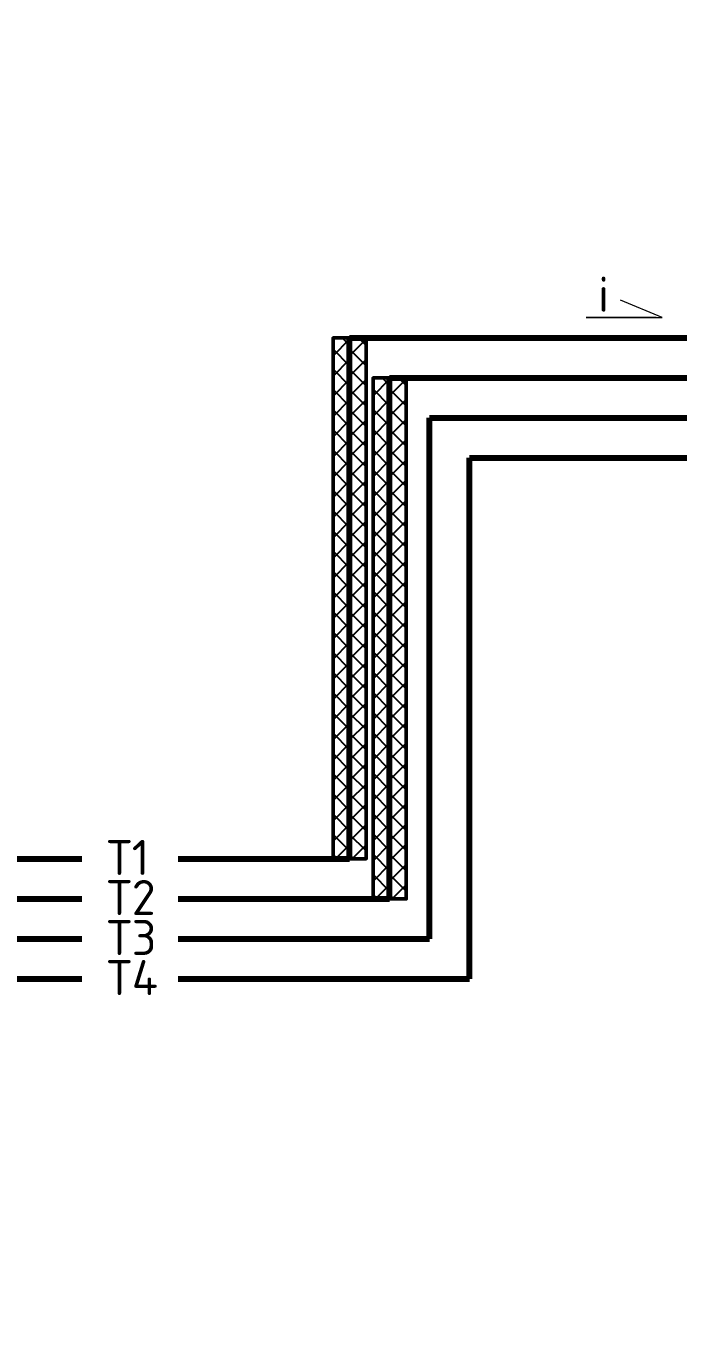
# Model space of a CAD drawing. Header units: metres. Extents: x 1642 to 8476, y 831 to 5441.
# Drawn here: x 3088.4 to 3153.7, y 1312.7 to 1442.1 of the extents above; entities that cross this region are included whole.
import ezdxf

# ---------------------------------------------------------------- set-up
doc = ezdxf.new("R2010")
doc.units = ezdxf.units.M
for name, color, linetype, lineweight in [('7 тонкие', 7, 'Continuous', 20), ('Объекты проект.', 1, 'Continuous', 80), ('Размерный', 4, 'Continuous', 30)]:
    doc.layers.add(name, color=color, linetype=linetype, lineweight=lineweight)
doc.styles.add('-ISOCPEUR-', font='isocpeur.ttf')

msp = doc.modelspace()

# ---------------------------------------------------------------- hatches: boundary and pattern name
h = msp.add_hatch()
h.set_pattern_fill('ANSI37', color=256, scale=0.45)
h.set_pattern_definition([(45, (811.0064, -642.427), (-1.0102788, 1.0102788), []), (135, (811.0064, -642.427), (-1.0102788, -1.0102788), [])])
h.paths.add_polyline_path([(3120.819, 1410.908), (3119.159, 1410.908), (3119.159, 1358.85), (3120.819, 1358.85)])
h = msp.add_hatch()
h.set_pattern_fill('ANSI37', color=256, scale=0.45)
h.set_pattern_definition([(45, (812.6673, -642.427), (-1.0102788, 1.0102788), []), (135, (812.6673, -642.427), (-1.0102788, -1.0102788), [])])
h.paths.add_polyline_path([(3122.48, 1410.908), (3120.819, 1410.908), (3120.819, 1358.85), (3122.48, 1358.85)])
h = msp.add_hatch()
h.set_pattern_fill('ANSI37', color=256, scale=0.45)
h.set_pattern_definition([(45, (815.0064, -646.427), (-1.0102788, 1.0102788), []), (135, (815.0064, -646.427), (-1.0102788, -1.0102788), [])])
h.paths.add_polyline_path([(3124.819, 1406.908), (3123.159, 1406.908), (3123.159, 1354.85), (3124.819, 1354.85)])
h = msp.add_hatch()
h.set_pattern_fill('ANSI37', color=256, scale=0.45)
h.set_pattern_definition([(45, (816.6673, -646.427), (-1.0102788, 1.0102788), []), (135, (816.6673, -646.427), (-1.0102788, -1.0102788), [])])
h.paths.add_polyline_path([(3126.48, 1406.908), (3124.819, 1406.908), (3124.819, 1354.85), (3126.48, 1354.85)])
at = {"layer": 'Объекты проект.'}
h = msp.add_hatch(dxfattribs=at)
h.set_pattern_fill('ANGLE', color=6)
h.set_pattern_definition([(0, (-205.8246, -24.04), (0, 6.985), [5.08, -1.905]), (90, (-205.8246, -24.04), (-6.985, 4e-16), [5.08, -1.905])])
h.paths.add_polyline_path([(3093.142, 1405.218), (3095.759, 1405.218, 1)])
h.paths.add_polyline_path([(3095.759, 1405.218), (3094.45, 1405.218), (3094.45, 1403.91, 0.4142136)])
h.paths.add_polyline_path([(3094.45, 1405.218), (3093.142, 1405.218, 0.4142136), (3094.45, 1403.91)])

# ---------------------------------------------------------------- linework, layer by layer
at = {"lineweight": 50}
for points in [[(3120.819, 1410.908), (3119.159, 1410.908), (3119.159, 1358.85), (3120.819, 1358.85)], [(3122.48, 1410.908), (3120.819, 1410.908), (3120.819, 1358.85), (3122.48, 1358.85)], [(3124.819, 1406.908), (3123.159, 1406.908), (3123.159, 1354.85), (3124.819, 1354.85)], [(3126.48, 1406.908), (3124.819, 1406.908), (3124.819, 1354.85), (3126.48, 1354.85)]]:
    msp.add_lwpolyline(points, close=True, dxfattribs=at)
at = {"layer": '7 тонкие', "color": 7}
msp.add_lwpolyline([(3151.472, 1412.958), (3144.485, 1412.955), (3152.087, 1412.955), (3147.899, 1414.681)], dxfattribs=at)
at = {"layer": 'Объекты проект.', "color": 1}
for p, q in [((3120.819, 1358.85), (3120.819, 1410.908)), ((3120.819, 1410.908), (3184.177, 1410.908)), ((2993.84, 1358.845), (3094.048, 1358.845)), ((3103.676, 1358.845), (3120.819, 1358.845))]:
    msp.add_line(p, q, dxfattribs=at)
at = {"layer": 'Объекты проект.', "color": 5}
for p, q in [((3124.819, 1354.85), (3124.819, 1406.908)), ((3124.819, 1406.908), (3188.177, 1406.908)), ((2993.832, 1354.85), (3094.048, 1354.846)), ((3103.676, 1354.846), (3124.819, 1354.845))]:
    msp.add_line(p, q, dxfattribs=at)
at = {"layer": 'Объекты проект.', "color": 4}
for p, q in [((3128.819, 1350.85), (3128.819, 1402.908)), ((3128.819, 1402.908), (3192.177, 1402.908)), ((2993.836, 1350.845), (3094.048, 1350.845)), ((3103.676, 1350.845), (3128.819, 1350.845))]:
    msp.add_line(p, q, dxfattribs=at)
at = {"layer": 'Объекты проект.', "color": 6}
for p, q in [((3132.819, 1346.85), (3132.819, 1398.908)), ((3132.819, 1398.908), (3209.005, 1398.908)), ((2993.833, 1346.837), (3094.048, 1346.847)), ((3103.676, 1346.848), (3132.819, 1346.85))]:
    msp.add_line(p, q, dxfattribs=at)

# ---------------------------------------------------------------- texts
at = {"layer": 'Размерный', "color": 7, "style": '-ISOCPEUR-'}
for s, p in [('i', (3145.65, 1413.52)), ('Т1', (3096.55, 1357.234)), ('Т2', (3096.55, 1353.234)), ('Т3', (3096.55, 1349.234)), ('Т4', (3096.55, 1345.234))]:
    msp.add_text(s, height=3.5, dxfattribs=at).set_placement(p)

doc.saveas('drawing.dxf')
